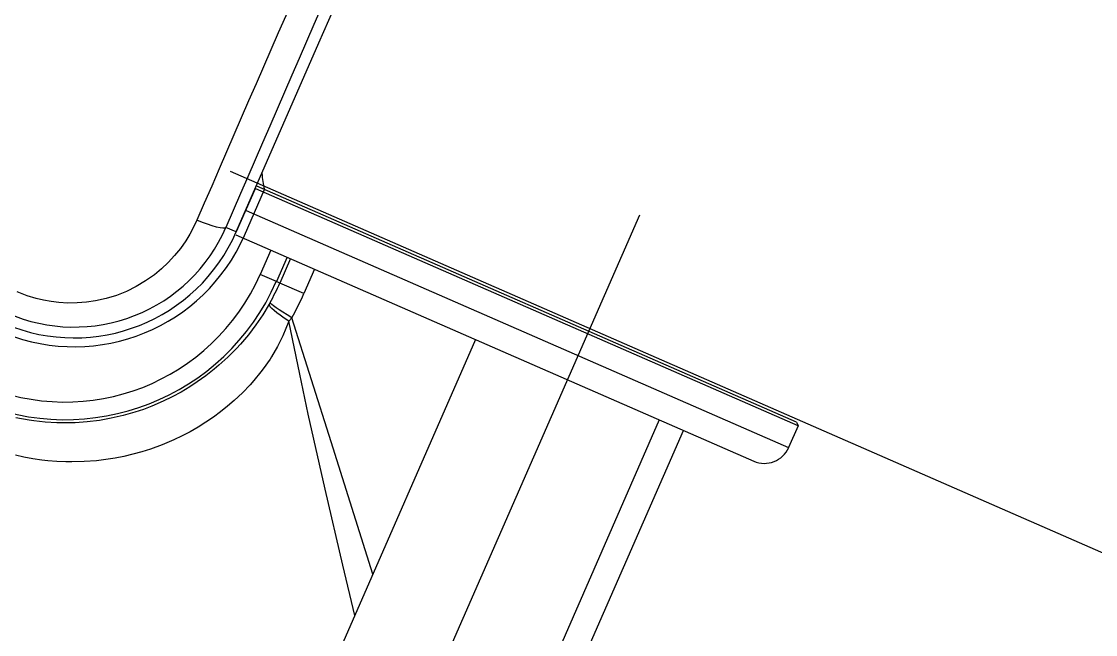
# Model space of a CAD drawing. Header units: millimetres. Extents: x 1145859089 to 1147511753, y -1047484727 to -1047247487.
# Drawn here: x 1146005265.9 to 1146005448.1, y -1047431340.1 to -1047431236.1 of the extents above; entities that cross this region are included whole.
import ezdxf
from ezdxf.xclip import XClip

# ---------------------------------------------------------------- set-up
doc = ezdxf.new("R2010")
doc.units = ezdxf.units.MM
doc.header["$LTSCALE"] = 100
doc.header["$MEASUREMENT"] = 0
doc.header["$XCLIPFRAME"] = 2
doc.linetypes.add('단지배치도$0$CENTER', pattern=[31, 30, -0.5, 0, -0.5])
doc.layers.get('0').update_dxf_attribs({"linetype": 'CONTINUOUS'})
doc.layers.add('XREF', color=135, linetype='CONTINUOUS')
doc.layers.add('단지배치도$0$W240910', color=135, linetype='CONTINUOUS')

# ---------------------------------------------------------------- blocks, each defined once
blk = doc.blocks.new('단지배치도$0$zw$9902')
at = {"layer": '단지배치도$0$W240910', "linetype": 'ByBlock', "ltscale": 20}
for p, q in [((67175.56, -59870.41), (67241.68, -59719.24)), ((67161.54, -59902.48), (67175.56, -59870.41)), ((67310.91, -59957.99), (67160.56, -59892.23)), ((67256.58, -59934.74), (67165.05, -59894.7)), ((67164.67, -59895.31), (67161.54, -59902.48)), ((67162.91, -59903.08), (67166.33, -59895.27)), ((67256.83, -59935.4), (67164.85, -59895.16)), ((67163.24, -59898.83), (67255.23, -59939.06)), ((67154.3, -59901.68), (67153.68, -59902.84)), ((67154.86, -59900.48), (67154.3, -59901.68)), ((67161.54, -59902.48), (67159.78, -59901.71)), ((67152.99, -59903.97), (67152.08, -59905.27)), ((67153.68, -59902.84), (67152.99, -59903.97)), ((67161.44, -59902.95), (67249.3, -59941.38)), ((67152.08, -59905.27), (67151.08, -59906.5)), ((67167.4, -59905.56), (67165.58, -59909.71)), ((67151.08, -59906.5), (67150.01, -59907.66)), ((67170.14, -59906.76), (67168.33, -59910.91)), ((67170.73, -59907.01), (67168.91, -59911.17)), ((67148.86, -59908.75), (67147.64, -59909.75)), ((67150.01, -59907.66), (67148.86, -59908.75)), ((67174.82, -59908.8), (67173, -59912.96)), ((67146.14, -59910.81), (67144.56, -59911.75)), ((67147.64, -59909.75), (67146.14, -59910.81)), ((67168.33, -59910.91), (67165.58, -59909.71)), ((67168.91, -59911.17), (67168.33, -59910.91)), ((67173, -59912.96), (67168.91, -59911.17)), ((67126.07, -59913.32), (67124.35, -59912.64)), ((67142.91, -59912.57), (67141.2, -59913.25)), ((67144.56, -59911.75), (67142.91, -59912.57)), ((67127.57, -59913.77), (67126.07, -59913.32)), ((67128.84, -59914.08), (67127.57, -59913.77)), ((67130.12, -59914.31), (67128.84, -59914.08)), ((67131.42, -59914.46), (67130.12, -59914.31)), ((67132.98, -59914.56), (67131.42, -59914.46)), ((67134.54, -59914.54), (67132.98, -59914.56)), ((67136.11, -59914.42), (67134.54, -59914.54)), ((67137.66, -59914.19), (67136.11, -59914.42)), ((67139.45, -59913.79), (67137.66, -59914.19)), ((67141.2, -59913.25), (67139.45, -59913.79)), ((67167.1, -59914.77), (67166.02, -59916.54)), ((67167.28, -59914.45), (67167.1, -59914.77)), ((67166.02, -59916.54), (67164.85, -59918.27)), ((67164.85, -59918.27), (67163.59, -59919.92)), ((67170.43, -59917.64), (67169.96, -59918.88)), ((67170.97, -59917.06), (67170.43, -59917.64)), ((67172.29, -59926.62), (67170.43, -59917.64)), ((67177.61, -59938.09), (67170.97, -59917.06)), ((67163.59, -59919.92), (67162.25, -59921.51)), ((67169.43, -59920.1), (67168.53, -59921.9)), ((67169.96, -59918.88), (67169.43, -59920.1)), ((67162.25, -59921.51), (67161.56, -59922.26)), ((67202.12, -59920.74), (67165.19, -60005.18)), ((67168.53, -59921.9), (67167.51, -59923.66)), ((67160.12, -59923.73), (67158.59, -59925.12)), ((67161.56, -59922.26), (67160.12, -59923.73)), ((67167.26, -59924.05), (67166.1, -59925.71)), ((67167.51, -59923.66), (67167.26, -59924.05)), ((67157.81, -59925.79), (67156.39, -59926.9)), ((67158.59, -59925.12), (67157.81, -59925.79)), ((67166.1, -59925.71), (67165.7, -59926.25)), ((67156.39, -59926.9), (67154.92, -59927.95)), ((67164.53, -59927.69), (67163.88, -59928.42)), ((67165.7, -59926.25), (67164.53, -59927.69)), ((67173.75, -59933.4), (67172.29, -59926.62)), ((67153.65, -59928.79), (67152.18, -59929.67)), ((67154.92, -59927.95), (67153.65, -59928.79)), ((67163.88, -59928.42), (67162.58, -59929.79)), ((67149.14, -59931.23), (67147.24, -59932.05)), ((67150.68, -59930.48), (67149.14, -59931.23)), ((67152.18, -59929.67), (67150.68, -59930.48)), ((67161.19, -59931.1), (67160.06, -59932.08)), ((67162.58, -59929.79), (67161.19, -59931.1)), ((67144.33, -59933.08), (67142.35, -59933.65)), ((67145.79, -59932.6), (67144.33, -59933.08)), ((67147.24, -59932.05), (67145.79, -59932.6)), ((67158.88, -59933.02), (67157.65, -59933.92)), ((67160.06, -59932.08), (67158.88, -59933.02)), ((67126.4, -59934.43), (67124.13, -59934.02)), ((67127.17, -59934.54), (67126.4, -59934.43)), ((67129.14, -59934.76), (67127.17, -59934.54)), ((67131.11, -59934.87), (67129.14, -59934.76)), ((67132.13, -59934.89), (67131.11, -59934.87)), ((67134.21, -59934.86), (67132.13, -59934.89)), ((67136.26, -59934.71), (67134.21, -59934.86)), ((67138.31, -59934.46), (67136.26, -59934.71)), ((67140.34, -59934.11), (67138.31, -59934.46)), ((67142.35, -59933.65), (67140.34, -59934.11)), ((67156.39, -59934.78), (67155.07, -59935.6)), ((67157.65, -59933.92), (67156.39, -59934.78)), ((67176.59, -59946.16), (67173.75, -59933.4)), ((67233.27, -59934.37), (67196.34, -60018.8)), ((67256.58, -59934.74), (67256.83, -59935.4)), ((67153.72, -59936.38), (67152.34, -59937.1)), ((67155.07, -59935.6), (67153.72, -59936.38)), ((67207.62, -60004.25), (67237.39, -59936.17)), ((67256.83, -59935.4), (67255.23, -59939.06)), ((67148.98, -59938.6), (67146.99, -59939.33)), ((67150.93, -59937.78), (67148.98, -59938.6)), ((67152.34, -59937.1), (67150.93, -59937.78)), ((67184.7, -59960.56), (67177.61, -59938.09)), ((67125.52, -59940.69), (67124.06, -59940.36)), ((67144, -59940.21), (67142.49, -59940.57)), ((67145.5, -59939.8), (67144, -59940.21)), ((67146.99, -59939.33), (67145.5, -59939.8)), ((67127.01, -59940.97), (67125.52, -59940.69)), ((67128.53, -59941.2), (67127.01, -59940.97)), ((67129.55, -59941.31), (67128.53, -59941.2)), ((67131.09, -59941.44), (67129.55, -59941.31)), ((67132.63, -59941.51), (67131.09, -59941.44)), ((67133.67, -59941.52), (67132.63, -59941.51)), ((67135.76, -59941.47), (67133.67, -59941.52)), ((67137.85, -59941.31), (67135.76, -59941.47)), ((67139.42, -59941.12), (67137.85, -59941.31)), ((67140.98, -59940.87), (67139.42, -59941.12)), ((67142.49, -59940.57), (67140.98, -59940.87)), ((67179.59, -59959.05), (67176.59, -59946.16)), ((67181.65, -59967.55), (67179.59, -59959.05))]:
    blk.add_line(p, q, dxfattribs=at)
at = {"layer": '단지배치도$0$W240910', "linetype": '단지배치도$0$CENTER'}
blk.add_line((67229.91, -59899.64), (67180.77, -60011.99), dxfattribs=at)
at = {"layer": '단지배치도$0$W240910'}
blk.add_arc((56404.25, -57219.78, 0), 12756.72, 322.50733, 9.110085, dxfattribs=at)
at = {"layer": '단지배치도$0$W240910', "linetype": 'ByBlock', "ltscale": 20}
for centre, radius, start, end in [((93492.86, -71309.97), 28703.08, 156.175393, 156.577978), ((93061.13, -71121.14), 28226.86, 156.173706, 156.579672), ((67175.79, -59892.35), 9.9, 181.0128, 197.1372), ((67134.01, -59890.54), 28.09, 246.3886, 336.5567), ((67134.05, -59890.46), 31.5, 248.0758, 336.3767), ((67134.05, -59890.46), 30, 246.9596, 336.3767), ((67132.5, -59895.24), 39.1, 246.3767, 336.3767), ((67132.5, -59895.24), 36.1, 246.3767, 336.3767), ((67134.07, -59895.93), 38.03, 330.855, 336.3767), ((67129.07, -59893.75), 47.94, 330.8995, 336.3798), ((67251.11, -59937.26), 4.5, 246.3767, 336.3767)]:
    blk.add_arc(centre, radius, start, end, dxfattribs=at)
at = {"layer": '단지배치도$0$W240910', "linetype": 'ByBlock', "ltscale": 20, "extrusion": (0, 0, -1)}
for centre, major_axis, ratio, start_param, end_param in [((67155.2, -59899.71), (4.59, -1.99), 0.168068, 0.021249, 1.571427), ((67175.79, -59919.68), (8.68, -4.97), 0.1077, 2.174088, 3.088926), ((67176.02, -59919.28), (8.74, -4.86), 0.063046, 2.152691, 3.089128)]:
    blk.add_ellipse(centre, major_axis=major_axis, ratio=ratio, start_param=start_param, end_param=end_param, dxfattribs=at)
blk = doc.blocks.new('단지배치도')
blk.add_blockref('단지배치도$0$zw$9902', (141034.19, 142437.16))

msp = doc.modelspace()

# ---------------------------------------------------------------- block references
at = {"layer": 'XREF'}
ref = msp.add_blockref('단지배치도', (1145797106.633357, -1047513806.462535), dxfattribs=at)
XClip(ref).set_block_clipping_path([(72982.4064819524, 34919.7593965302), (360382.4067475507, 255319.7593436702)])

doc.saveas('drawing.dxf')
